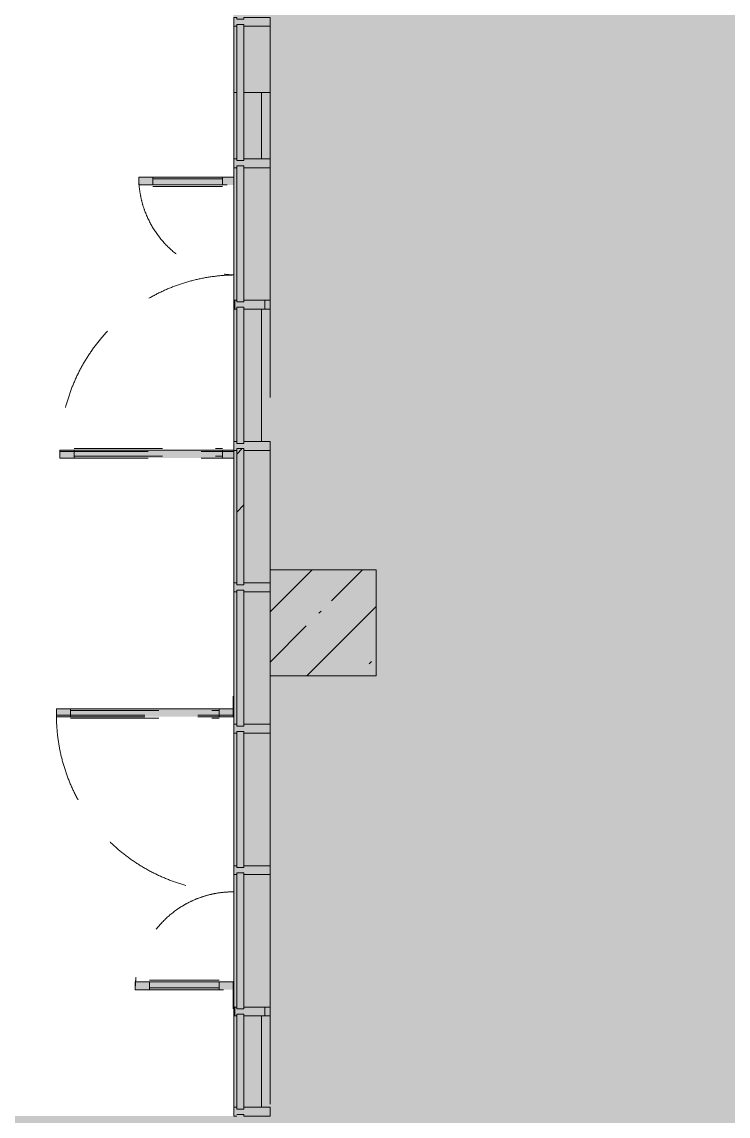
# Model space of a CAD drawing. Header units: millimetres. Extents: x -6228 to 198016, y -8553 to 29000.
# Drawn here: x 2656 to 6652, y 15358 to 21550 of the extents above; entities that cross this region are included whole.
import ezdxf

# ---------------------------------------------------------------- set-up
doc = ezdxf.new("R2010")
doc.units = ezdxf.units.MM
doc.linetypes.add('200_ШТРИХ__ш1_п0_6_', pattern=[800, 500, -300])
doc.layers.add('A-DETL-GENF-1', color=7, linetype='Continuous', lineweight=9, true_color=0xc0c0c0, transparency=0.4)
for name, color, linetype, lineweight in [('A-DETL-MBND-1', 7, '200_ШТРИХ__ш1_п0_6_', 9), ('A-GLAZ-CURT', 7, 'Continuous', 5), ('S-COLS', 7, 'Continuous', 5)]:
    doc.layers.add(name, color=color, linetype=linetype, lineweight=lineweight)
for name, color, linetype, lineweight, true_color in [('A-GLAZ-CURT-1', 7, 'Continuous', 5, 0x737373), ('A-GLAZ-CWMG-1', 7, 'Continuous', 5, 0x737373), ('A-GLAZ-CWMG-2', 7, 'Continuous', 5, 0x383e42), ('S-COLS-1', 7, 'Continuous', 5, 0x737373)]:
    doc.layers.add(name, color=color, linetype=linetype, lineweight=lineweight, true_color=true_color)

# ---------------------------------------------------------------- blocks, each defined once
blk = doc.blocks.new('Системная панель - Стекло - 40мм-22858442-2_1_1_птичка копия 1')
at = {"layer": 'A-GLAZ-CURT'}
h = blk.add_hatch(dxfattribs=at)
h.set_pattern_fill('FP_42', color=256, style=0, pattern_type=2)
h.set_pattern_definition([(135, (19050.1, -4371.1), (-1414.21, -1414.21), [1000, -3000]), (135, (19550.1, -5371.1), (-1414.21, -1414.21), [3000, -1000]), (135, (20050.1, -3371.1), (-1414.21, -1414.21), [1000, -3000])])
h.paths.add_polyline_path([(385, 40), (-385, 40), (-385, 0), (385, 0)])
at = {"layer": 'A-GLAZ-CURT-1'}
for p, q in [((385, 40), (-385, 40)), ((-385, 40), (-385, 0)), ((-385, 0), (385, 0)), ((385, 0), (385, 40))]:
    blk.add_line(p, q, dxfattribs=at)
blk = doc.blocks.new('Системная панель - Стекло - 40мм-23190197-2_1_1_птичка копия 1')
at = {"layer": 'A-GLAZ-CURT-1'}
for p, q in [((268.5, 40), (-268.5, 40)), ((-268.5, 40), (-268.5, 0)), ((-268.5, 0), (268.5, 0)), ((268.5, 0), (268.5, 40))]:
    blk.add_line(p, q, dxfattribs=at)
blk = doc.blocks.new('Прямоугольный импост - Импост структурный с накладкой - 190мм-22858300-2_1_1_птичка копия 1')
at = {"layer": 'A-GLAZ-CWMG-1'}
for p, q in [((-50, 0), (-50, 17)), ((-50, 17), (-0.5, 17)), ((-40, 0), (-50, 0)), ((-40, -40), (-40, 0)), ((-10, 0), (-10, -40)), ((0, 17), (0, 0)), ((-50, -190), (-50, -40)), ((-50, -40), (-40, -40)), ((-10, -40), (0, -40)), ((0, -40), (0, -190)), ((0, -190), (-50, -190))]:
    blk.add_line(p, q, dxfattribs=at)
blk = doc.blocks.new('Прямоугольный импост - Импост структурный с накладкой - 190мм-23186008-2_1_1_птичка копия 1')
at = {"layer": 'A-GLAZ-CWMG-2'}
for points in [[(3854.1, 19975.1), (3871.1, 19975.8), (3871.1, 20725.1), (3854.1, 20725.1), (3854.1, 19975.8)], [(4061.1, 19975.1), (4061.1, 20725.1), (3911.1, 20725.1), (3911.1, 19975.1), (4031.1, 19975.1)]]:
    blk.add_hatch(color=256, dxfattribs=at).paths.add_polyline_path(points)
at = {"layer": 'A-GLAZ-CWMG-1'}
for p, q in [((3854.1, 20725.1), (3854.1, 19975.1)), ((4061.1, 20725.1), (4061.1, 19975.1)), ((3871.1, 19975.1), (3854.1, 19975.1)), ((4061.1, 19975.1), (4031.1, 19975.1))]:
    blk.add_line(p, q, dxfattribs=at)
blk = doc.blocks.new('Прямоугольный импост - Импост структурный с накладкой - 160мм-23190189-2_1_1_птичка копия 1')
at = {"layer": 'A-GLAZ-CWMG-1'}
for p, q in [((3854.1, 15925.1), (3871.1, 15925.1)), ((3854.1, 15925.1), (3854.1, 15408.1)), ((4011.1, 15925.1), (4011.1, 15408.1))]:
    blk.add_line(p, q, dxfattribs=at)
blk = doc.blocks.new('Системная панель - Стекло - 40мм-V89-2_1_1_птичка копия 1')
at = {"layer": 'A-GLAZ-CURT-1'}
for p, q in [((385, 40), (-385, 40)), ((-385, 40), (-385, 0)), ((-385, 0), (385, 0)), ((385, 0), (385, 40))]:
    blk.add_line(p, q, dxfattribs=at)
blk = doc.blocks.new('Прямоугольный импост - Импост структурный с накладкой - 190мм-22856798-2_1_1_птичка копия 1')
at = {"layer": 'A-GLAZ-CWMG-1'}
for p, q in [((-25, 0), (-25, 17)), ((-25, 17), (25, 17)), ((-15, 0), (-25, 0)), ((-15, -40), (-15, 0)), ((25, 0), (15, 0)), ((15, 0), (15, -40)), ((25, 17), (25, 0)), ((-25, -190), (-25, -40)), ((-25, -40), (-15, -40)), ((15, -40), (25, -40)), ((25, -40), (25, -190)), ((25, -190), (-25, -190))]:
    blk.add_line(p, q, dxfattribs=at)
blk = doc.blocks.new('Системная панель - Стекло - 40мм-22861488-2_1_1_птичка копия 1')
at = {"layer": 'A-GLAZ-CURT-1'}
for p, q in [((385, 40), (-385, 40)), ((-385, 40), (-385, 0)), ((-385, 0), (385, 0)), ((385, 0), (385, 40))]:
    blk.add_line(p, q, dxfattribs=at)
blk = doc.blocks.new('Прямоугольный импост - Импост структурный с накладкой - 190мм-23998948-2_1_1_птичка копия 1')
at = {"layer": 'A-GLAZ-CWMG-2'}
for points in [[(3871.1, 21150.1), (3871.1, 21525.1), (3854.1, 21525.1), (3854.1, 21150.1)], [(4061.1, 21150.1), (4061.1, 21525.1), (3911.1, 21525.1), (3911.1, 21150.1)]]:
    blk.add_hatch(color=256, dxfattribs=at).paths.add_polyline_path(points)
at = {"layer": 'A-GLAZ-CWMG-1'}
for p, q in [((3854.1, 21525.1), (3854.1, 21150.1)), ((4061.1, 21525.1), (4061.1, 21150.1)), ((3871.1, 21150.1), (3854.1, 21150.1)), ((4061.1, 21150.1), (3911.1, 21150.1))]:
    blk.add_line(p, q, dxfattribs=at)
blk = doc.blocks.new('Прямоугольный импост - Импост структурный с накладкой - 160мм-V90-2_1_1_птичка копия 1')
at = {"layer": 'A-GLAZ-CWMG-1'}
for p, q in [((3854.1, 19925.1), (3871.1, 19925.1)), ((3854.1, 19925.1), (3854.1, 19175.1)), ((4011.1, 19925.1), (4011.1, 19175.1))]:
    blk.add_line(p, q, dxfattribs=at)
blk = doc.blocks.new('Системная панель - Стекло - 40мм-V104-2_1_1_птичка копия 1')
at = {"layer": 'A-GLAZ-CURT-1'}
for p, q in [((385, 40), (-385, 40)), ((-385, 40), (-385, 0)), ((-385, 0), (385, 0)), ((385, 0), (385, 40))]:
    blk.add_line(p, q, dxfattribs=at)
blk = doc.blocks.new('Прямоугольный импост - Импост структурный с накладкой - 160мм-23998949-2_1_1_птичка копия 1')
at = {"layer": 'A-GLAZ-CWMG-1'}
for p, q in [((3854.1, 21150.1), (3871.1, 21150.1)), ((3854.1, 21150.1), (3854.1, 20775.1)), ((3911.1, 21150.1), (4011.1, 21150.1)), ((4011.1, 21150.1), (4011.1, 20775.1))]:
    blk.add_line(p, q, dxfattribs=at)
blk = doc.blocks.new('BSC_Колонна _Прямоугольная - 600х600-17858062-2_1_1_птичка копия 1')
at = {"layer": 'S-COLS'}
h = blk.add_hatch(dxfattribs=at)
h.set_pattern_fill('FP_110', color=256, style=0, pattern_type=2)
h.set_pattern_definition([(45, (-4360, -18150), (-285.123, 285.123), []), (45, (-4074.88, -18150), (-285.123, 285.123), [504.031, -100.806, 16.764, -84.042])])
h.paths.add_polyline_path([(-300, -300), (300, -300), (300, 300), (-300, 300)])
at = {"layer": 'S-COLS-1'}
for p, q in [((300, 300), (-300, 300)), ((-300, 300), (-300, -300)), ((300, -300), (300, 300)), ((-300, -300), (300, -300))]:
    blk.add_line(p, q, dxfattribs=at)
blk = doc.blocks.new('Прямоугольный импост - Импост структурный с накладкой - 170мм-23998904-2_1_1_птичка копия 1')
at = {"layer": 'A-GLAZ-CWMG-1'}
for p, q in [((-25, 0), (-25, 10)), ((-25, 10), (25, 10)), ((-15, 0), (-25, 0)), ((-15, -40), (-15, 0)), ((25, 0), (15, 0)), ((15, 0), (15, -40)), ((25, 10), (25, 0)), ((-25, -160), (-25, -40)), ((-25, -40), (-15, -40)), ((15, -40), (25, -40)), ((25, -40), (25, -160)), ((25, -160), (-25, -160))]:
    blk.add_line(p, q, dxfattribs=at)
blk = doc.blocks.new('Дверь_Витражная_СКБ_2Ст - ВН-1_ ДВН_ДАО_Главный вход_1800 в свету 3-31912953-2_1_1_птичка копия 1')
at = {"layer": 'A-DETL-MBND-1'}
for points in [[(-777, -554), (-777, -19.1), (-822, -19.1), (-822, -554)], [(768, -90.1), (768, -19.1), (723, -19.1), (723, -1000), (768, -1000), (768, -315.4)], [(768, -19.1), (768, -17), (726.2, -19.1)]]:
    blk.add_hatch(color=256, dxfattribs=at).paths.add_polyline_path(points)
for p, q in [((-822, -554), (-822, -19.1)), ((-822, -19.1), (-822, -554)), ((-822, -554), (-822, -19.1)), ((-777, -554), (-777, -19.1)), ((-777, -554), (-777, -19.1)), ((723, -1000), (723, -19.1)), ((723, -19.1), (723, -1000)), ((732, -1000), (732, -19.1)), ((768, -1000), (768, -19.1)), ((768, -1000), (768, -19.1)), ((-822, -80), (-777, -80)), ((-812, -474), (-812, -80)), ((-768, -474), (-768, -80)), ((714, -920), (714, -80)), ((768, -80), (723, -80)), ((758, -920), (758, -80)), ((-822, -474), (-777, -474)), ((-822, -554), (-777, -554)), ((-822, -554), (-777, -554)), ((768, -920), (723, -920)), ((768, -1000), (723, -1000)), ((723, -1000), (768, -1000))]:
    blk.add_line(p, q, dxfattribs=at)
for centre, radius, start, end in [((-822, 0), 554, 270, 357.97078), ((732, 0), 1000, 181.10813, 270)]:
    blk.add_arc(centre, radius, start, end, dxfattribs=at)
blk = doc.blocks.new('Системная панель - Стекло - 40мм-23933787-2_1_1_птичка копия 1')
at = {"layer": 'A-GLAZ-CURT-1'}
for p, q in [((385, 40), (-385, 40)), ((-385, 40), (-385, 0)), ((-385, 0), (385, 0)), ((385, 0), (385, 40))]:
    blk.add_line(p, q, dxfattribs=at)
blk = doc.blocks.new('Прямоугольный импост - Импост структурный с накладкой - 190мм-23933782-2_1_1_птичка копия 1')
at = {"layer": 'A-GLAZ-CWMG-2'}
for points in [[(3871.1, 17750.1), (3871.1, 18325.1), (3854.1, 18325.1), (3854.1, 17750.1)], [(4061.1, 17750.1), (4060, 18325.1), (3911.1, 18325.1), (3911.1, 17750.1), (4060, 17750.1)]]:
    blk.add_hatch(color=256, dxfattribs=at).paths.add_polyline_path(points)
at = {"layer": 'A-GLAZ-CWMG-1'}
for p, q in [((3854.1, 18325.1), (3854.1, 17750.1)), ((4061.1, 17850), (4061.1, 17750.1))]:
    blk.add_line(p, q, dxfattribs=at)
blk = doc.blocks.new('Прямоугольный импост - Импост структурный с накладкой - 190мм-V126-2_1_1_птичка копия 1')
at = {"layer": 'A-GLAZ-CWMG-1'}
for p, q in [((-25, 0), (-25, 17)), ((-25, 17), (25, 17)), ((-15, 0), (-25, 0)), ((-15, -40), (-15, 0)), ((25, 0), (15, 0)), ((15, 0), (15, -40)), ((25, 17), (25, 0)), ((-25, -188.9), (-25, -40)), ((-25, -40), (-15, -40)), ((15, -40), (25, -40)), ((25, -40), (25, -188.9))]:
    blk.add_line(p, q, dxfattribs=at)
blk = doc.blocks.new('Дверь_Витражная_СКБ_2Ст - ВН-1_ ДВН_ДАО_Главный вход_1800 в свету 4-31912968-2_1_1_птичка копия 1')
at = {"layer": 'A-DETL-MBND-1'}
for points in [[(-768, -752.4), (-768, -20), (-813, -20), (-813, -1020), (-768, -1020)], [(777, -20), (732, -20), (732, -574), (777, -574)]]:
    blk.add_hatch(color=256, dxfattribs=at).paths.add_polyline_path(points)
for p, q in [((-777, -20), (-885, -20)), ((-885, -20), (-777, -20)), ((-768, -20), (-813, -20)), ((-813, -1020), (-813, -20)), ((-768, -20), (-813, -20)), ((-813, -20), (-813, -1020)), ((-777, -1020), (-777, -20)), ((-768, -1020), (-768, -20)), ((-768, -1020), (-768, -20)), ((732, -20), (777, -20)), ((732, -574), (732, -20)), ((732, -20), (732, -574)), ((777, -20), (732, -20)), ((777, -574), (777, -20)), ((777, -574), (777, -20)), ((777, -20), (885, -20)), ((777, -20), (885, -20)), ((777, -574), (777, -20)), ((-813, -100), (-768, -100)), ((-803, -940), (-803, -100)), ((-759, -940), (-759, -100)), ((723, -494), (723, -100)), ((777, -100), (732, -100)), ((767, -494), (767, -100)), ((777, -494), (732, -494)), ((777, -574), (732, -574)), ((732, -574), (777, -574)), ((-813, -940), (-768, -940)), ((-813, -1020), (-768, -1020)), ((-813, -1020), (-768, -1020))]:
    blk.add_line(p, q, dxfattribs=at)
for centre, radius, start, end in [((-777, -20), 1000, 270, 0), ((777, -20), 554, 180, 270)]:
    blk.add_arc(centre, radius, start, end, dxfattribs=at)
blk = doc.blocks.new('Прямоугольный импост - Импост структурный с накладкой - 190мм-23933784-2_1_1_птичка копия 1')
at = {"layer": 'A-GLAZ-CWMG-2'}
for points in [[(3871.1, 17575.1), (3871.1, 17750.1), (3854.1, 17750.1), (3854.1, 17575.1)], [(4061.1, 17575.1), (4061.1, 17750.1), (3911.1, 17750.1), (3911.1, 17575.1), (3992.7, 17575.1)]]:
    blk.add_hatch(color=256, dxfattribs=at).paths.add_polyline_path(points)
at = {"layer": 'A-GLAZ-CWMG-1'}
for p, q in [((3854.1, 17750.1), (3854.1, 17575.1)), ((4061.1, 17750.1), (4061.1, 17575.1))]:
    blk.add_line(p, q, dxfattribs=at)
blk = doc.blocks.new('Прямоугольный импост - Импост структурный с накладкой - 190мм-23933747-2_1_1_птичка копия 1')
at = {"layer": 'A-GLAZ-CWMG-2'}
for points in [[(3871.1, 18375.1), (3871.1, 18950.1), (3854.1, 18950.1), (3854.1, 18375.1)], [(3992.7, 18375.1), (4060, 18375.1), (4061.1, 18950.1), (3911.1, 18950.1), (3911.1, 18375.1)]]:
    blk.add_hatch(color=256, dxfattribs=at).paths.add_polyline_path(points)
at = {"layer": 'A-GLAZ-CWMG-1'}
for p, q in [((3854.1, 18950.1), (3854.1, 18375.1)), ((4061.1, 18950.1), (4061.1, 18450))]:
    blk.add_line(p, q, dxfattribs=at)
blk = doc.blocks.new('Системная панель - Стекло - 40мм-V135-2_1_1_птичка копия 1')
at = {"layer": 'A-GLAZ-CURT-1'}
for p, q in [((385, 40), (-385, 40)), ((-385, 40), (-385, 0)), ((-385, 0), (385, 0)), ((385, 0), (385, 40))]:
    blk.add_line(p, q, dxfattribs=at)
blk = doc.blocks.new('Прямоугольный импост - Импост структурный с накладкой - 190мм-V58-2_1_1_птичка копия 1')
at = {"layer": 'A-GLAZ-CWMG-2'}
for points in [[(3871.1, 24775.1), (3871.1, 25525.1), (3854.1, 25525.1), (3854.1, 24775.1)], [(3911.1, 24775.1), (4061.1, 24775.1), (4061.1, 25525.1), (3911.1, 25525.1)]]:
    blk.add_hatch(color=256, dxfattribs=at).paths.add_polyline_path(points)
at = {"layer": 'A-GLAZ-CWMG-1'}
for p, q in [((3854.1, 25525.1), (3854.1, 24775.1)), ((4061.1, 25525.1), (4061.1, 24775.1))]:
    blk.add_line(p, q, dxfattribs=at)
blk = doc.blocks.new('Системная панель - Стекло - 40мм-23933750-2_1_1_птичка копия 1')
at = {"layer": 'A-GLAZ-CURT'}
h = blk.add_hatch(dxfattribs=at)
h.set_pattern_fill('FP_131', color=256, style=0, pattern_type=2)
h.set_pattern_definition([(135, (18250.1, -4371.1), (-1414.21, -1414.21), [1000, -3000]), (135, (18750.1, -5371.1), (-1414.21, -1414.21), [3000, -1000]), (135, (19250.1, -3371.1), (-1414.21, -1414.21), [1000, -3000])])
h.paths.add_polyline_path([(385, 40), (-385, 40), (-385, 0), (385, 0)])
at = {"layer": 'A-GLAZ-CURT-1'}
for p, q in [((385, 40), (-385, 40)), ((-385, 40), (-385, 0)), ((-385, 0), (385, 0)), ((385, 0), (385, 40))]:
    blk.add_line(p, q, dxfattribs=at)
blk = doc.blocks.new('Прямоугольный импост - Импост структурный с накладкой - 190мм-23933749-2_1_1_птичка копия 1')
at = {"layer": 'A-GLAZ-CWMG-2'}
for points in [[(3871.1, 18950.1), (3871.1, 19125.1), (3854.1, 19125.1), (3854.1, 18950.1)], [(3911.1, 18950.1), (4061.1, 18950.1), (4061.1, 19125.1), (3911.1, 19125.1)]]:
    blk.add_hatch(color=256, dxfattribs=at).paths.add_polyline_path(points)
at = {"layer": 'A-GLAZ-CWMG-1'}
for p, q in [((3854.1, 19125.1), (3854.1, 18950.1)), ((4061.1, 19125.1), (4061.1, 18950.1))]:
    blk.add_line(p, q, dxfattribs=at)
blk = doc.blocks.new('Прямоугольный импост - Импост структурный с накладкой - 190мм-23998909-2_1_1_птичка копия 1')
at = {"layer": 'A-GLAZ-CWMG-2'}
h = blk.add_hatch(color=256, dxfattribs=at)
h.paths.add_polyline_path([(25, -190), (-25, -190), (-23, -160), (25, -160)])
h.paths.add_polyline_path([(25, 10), (25, 0), (15, 0)])
h.paths.add_polyline_path([(-25, 10), (-15, 0), (-25, 0)])
h.paths.add_polyline_path([(25, 17), (20.9, 10), (-25, 10), (-25, 17), (15, 17)])
at = {"layer": 'A-GLAZ-CWMG-1'}
for p, q in [((-25, 17), (25, 17)), ((25, -160), (25, -190)), ((25, -190), (-25, -190))]:
    blk.add_line(p, q, dxfattribs=at)
blk = doc.blocks.new('Прямоугольный импост - Импост структурный с накладкой - 190мм-23998951-2_1_1_птичка копия 1')
at = {"layer": 'A-DETL-MBND-1'}
blk.add_hatch(color=256, dxfattribs=at).paths.add_polyline_path([(4061.1, 20775.1), (4061.1, 21150.1), (4011.1, 21150.1), (4011.1, 20775.1)])
blk.add_line((4061.1, 21150.1), (4061.1, 20775.1), dxfattribs=at)
blk = doc.blocks.new('Прямоугольный импост - Импост структурный с накладкой - 190мм-V136-2_1_1_птичка копия 1')
at = {"layer": 'A-DETL-MBND-1'}
blk.add_hatch(color=256, dxfattribs=at).paths.add_polyline_path([(4061.1, 23975.1), (4061.1, 24725.1), (4011.1, 24725.1), (4011.1, 23975.1)])
blk.add_line((4061.1, 24725.1), (4061.1, 23975.1), dxfattribs=at)
blk = doc.blocks.new('Прямоугольный импост - Импост структурный с накладкой - 190мм-23998911-2_1_1_птичка копия 1')
at = {"layer": 'A-DETL-MBND-1'}
blk.add_hatch(color=256, dxfattribs=at).paths.add_polyline_path([(4030.6, 15408.1), (4061.1, 15408.1), (4061.1, 15925.1), (4011.1, 15925.1), (4011.1, 15408.1)])
blk.add_line((4061.1, 15925.1), (4061.1, 15408.1), dxfattribs=at)

msp = doc.modelspace()

# ---------------------------------------------------------------- hatches: boundary and pattern name
at = {"layer": 'A-DETL-GENF-1'}
msp.add_hatch(color=256, dxfattribs=at).paths.add_polyline_path([(35454.9, -280), (38760, -280), (38760, 23777.7), (33860, 23777.7), (33860, 27350), (3852, 27350), (3852, 15358), (-268, 15358), (-268, -280), (34580.9, -280)])

# ---------------------------------------------------------------- block references
at = {"layer": 'A-DETL-MBND-1'}
for name, p in [('Прямоугольный импост - Импост структурный с накладкой - 190мм-23998951-2_1_1_птичка копия 1', (0, 0)), ('Прямоугольный импост - Импост структурный с накладкой - 190мм-V136-2_1_1_птичка копия 1', (0, -4800)), ('Прямоугольный импост - Импост структурный с накладкой - 190мм-23998911-2_1_1_птичка копия 1', (0, 0))]:
    msp.add_blockref(name, p, dxfattribs=at)
at = {"layer": 'A-DETL-MBND-1', "rotation": 269.9999999999999}
for name, p in [('Дверь_Витражная_СКБ_2Ст - ВН-1_ ДВН_ДАО_Главный вход_1800 в свету 3-31912953-2_1_1_птичка копия 1', (3871.1, 19850.1)), ('Дверь_Витражная_СКБ_2Ст - ВН-1_ ДВН_ДАО_Главный вход_1800 в свету 4-31912968-2_1_1_птичка копия 1', (3871.1, 16850.1))]:
    msp.add_blockref(name, p, dxfattribs=at)
at = {"layer": 'A-GLAZ-CURT-1', "rotation": 269.9999999999999}
for name, p in [('Системная панель - Стекло - 40мм-22861488-2_1_1_птичка копия 1', (3871.1, 21150.1)), ('Системная панель - Стекло - 40мм-V104-2_1_1_птичка копия 1', (3871.1, 20350.1)), ('Системная панель - Стекло - 40мм-22858442-2_1_1_птичка копия 1', (3871.1, 19550.1)), ('Системная панель - Стекло - 40мм-23933750-2_1_1_птичка копия 1', (3871.1, 18750.1)), ('Системная панель - Стекло - 40мм-23933787-2_1_1_птичка копия 1', (3871.1, 17950.1)), ('Системная панель - Стекло - 40мм-V135-2_1_1_птичка копия 1', (3871.1, 17150.1)), ('Системная панель - Стекло - 40мм-V89-2_1_1_птичка копия 1', (3871.1, 16350.1)), ('Системная панель - Стекло - 40мм-23190197-2_1_1_птичка копия 1', (3871.1, 15666.6))]:
    msp.add_blockref(name, p, dxfattribs=at)
at = {"layer": 'A-GLAZ-CWMG-1', "extrusion": (0, 0, -1), "rotation": 270.0000000000001}
for name, p in [('Прямоугольный импост - Импост структурный с накладкой - 190мм-22856798-2_1_1_птичка копия 1', (-3871.1, 21550.1)), ('Прямоугольный импост - Импост структурный с накладкой - 190мм-22856798-2_1_1_птичка копия 1', (-3871.1, 20750.1)), ('Прямоугольный импост - Импост структурный с накладкой - 190мм-23998909-2_1_1_птичка копия 1', (-3871.1, 19950.1)), ('Прямоугольный импост - Импост структурный с накладкой - 170мм-23998904-2_1_1_птичка копия 1', (-3871.1, 19950.1)), ('Прямоугольный импост - Импост структурный с накладкой - 190мм-22856798-2_1_1_птичка копия 1', (-3871.1, 19150.1)), ('Прямоугольный импост - Импост структурный с накладкой - 190мм-V126-2_1_1_птичка копия 1', (-3871.1, 18350.1)), ('Прямоугольный импост - Импост структурный с накладкой - 190мм-22856798-2_1_1_птичка копия 1', (-3871.1, 17550.1)), ('Прямоугольный импост - Импост структурный с накладкой - 190мм-22856798-2_1_1_птичка копия 1', (-3871.1, 16750.1)), ('Прямоугольный импост - Импост структурный с накладкой - 190мм-23998909-2_1_1_птичка копия 1', (-3871.1, 15950.1)), ('Прямоугольный импост - Импост структурный с накладкой - 170мм-23998904-2_1_1_птичка копия 1', (-3871.1, 15950.1)), ('Прямоугольный импост - Импост структурный с накладкой - 190мм-22858300-2_1_1_птичка копия 1', (-3871.1, 15358.1))]:
    msp.add_blockref(name, p, dxfattribs=at)
at = {"layer": 'A-GLAZ-CWMG-1'}
for name, p in [('Прямоугольный импост - Импост структурный с накладкой - 190мм-23998948-2_1_1_птичка копия 1', (0, 0)), ('Прямоугольный импост - Импост структурный с накладкой - 160мм-23998949-2_1_1_птичка копия 1', (0, 0)), ('Прямоугольный импост - Импост структурный с накладкой - 190мм-23186008-2_1_1_птичка копия 1', (0, 0)), ('Прямоугольный импост - Импост структурный с накладкой - 160мм-V90-2_1_1_птичка копия 1', (0, 0)), ('Прямоугольный импост - Импост структурный с накладкой - 190мм-23933749-2_1_1_птичка копия 1', (0, 0)), ('Прямоугольный импост - Импост структурный с накладкой - 190мм-23933747-2_1_1_птичка копия 1', (0, 0)), ('Прямоугольный импост - Импост структурный с накладкой - 190мм-23933782-2_1_1_птичка копия 1', (0, 0)), ('Прямоугольный импост - Импост структурный с накладкой - 190мм-23933784-2_1_1_птичка копия 1', (0, 0)), ('Прямоугольный импост - Импост структурный с накладкой - 190мм-V58-2_1_1_птичка копия 1', (0, -8000)), ('Прямоугольный импост - Импост структурный с накладкой - 190мм-23186008-2_1_1_птичка копия 1', (0, -4000)), ('Прямоугольный импост - Импост структурный с накладкой - 160мм-23190189-2_1_1_птичка копия 1', (0, 0))]:
    msp.add_blockref(name, p, dxfattribs=at)
at = {"layer": 'S-COLS-1'}
msp.add_blockref('BSC_Колонна _Прямоугольная - 600х600-17858062-2_1_1_птичка копия 1', (4360, 18150), dxfattribs=at)

doc.saveas('drawing.dxf')
